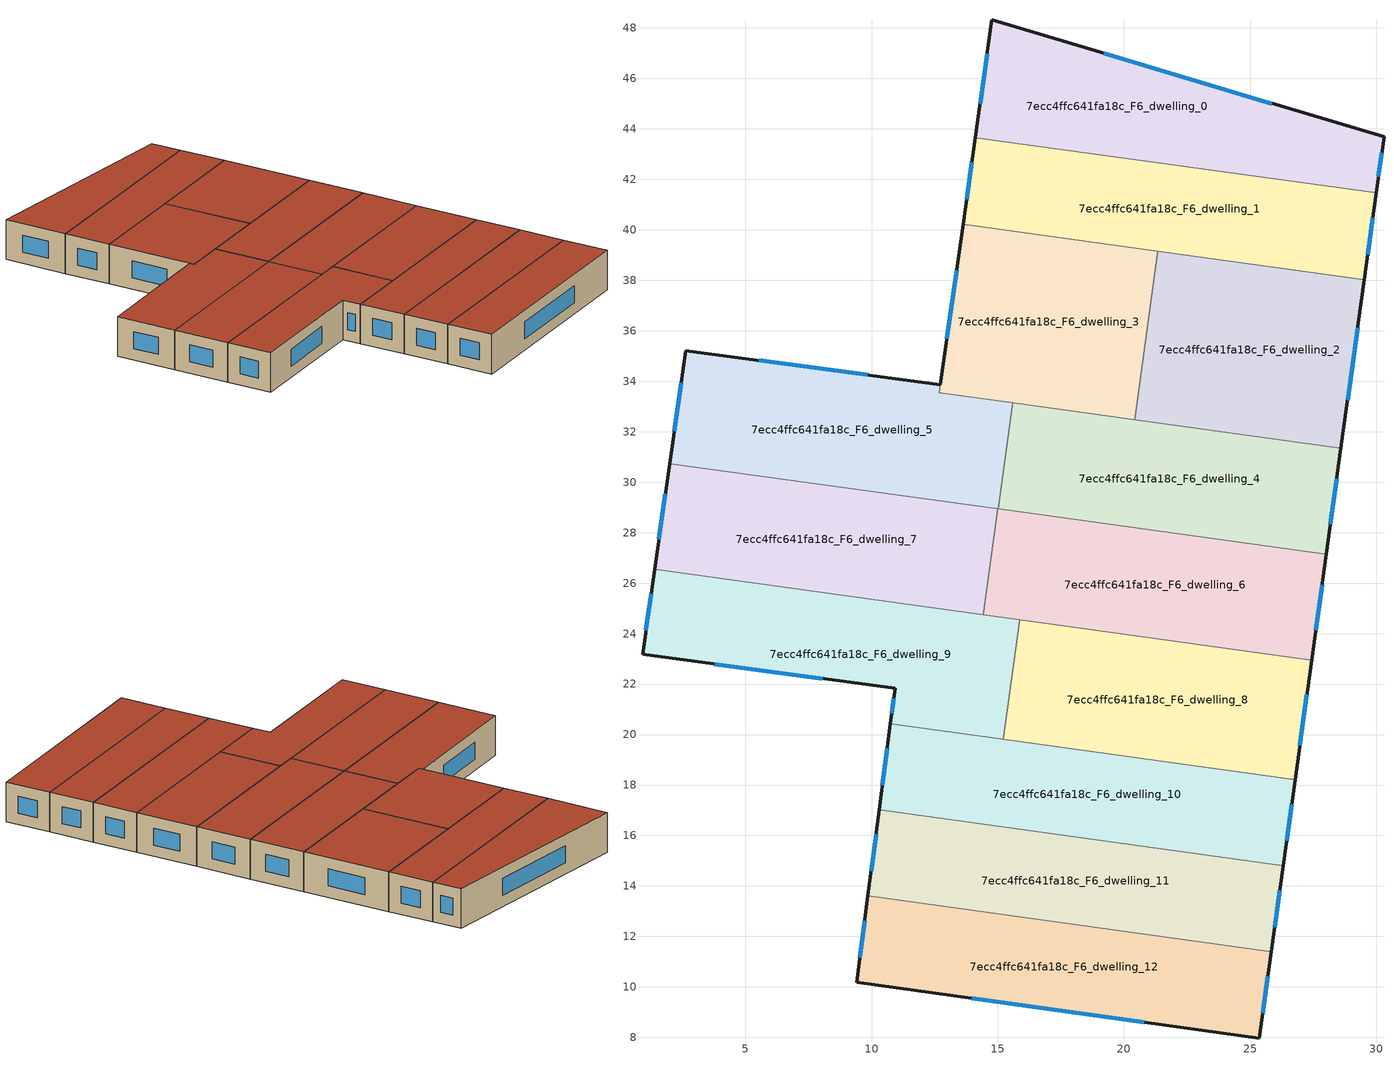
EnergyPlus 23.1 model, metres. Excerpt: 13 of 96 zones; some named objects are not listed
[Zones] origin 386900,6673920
7ecc4ffc641fa18c_F6_dwelling_0
 floor to 7ecc4ffc641fa18c_F5_dwelling_0 (EU_floor_Construction): 30.3,43.68 30,41.46 14.11,43.66 14.77,48.32 z18
 wall outside (EU_wall_Construction): 30,41.46 30.3,43.68 14.77,48.32 14.11,43.66 z18:21
 wall to 7ecc4ffc641fa18c_F6_dwelling_1 (EU_wall_Construction): 14.11,43.66 30,41.46 z18:21
 window (EU_Window_Construction): 14.58,46.99 14.3,44.99 / 25.86,45 19.21,46.99 / 30.08,42.09 30.22,43.05 z18.86:20.14
 roof outside (EU_roof_Construction): 30,41.46 30.3,43.68 14.77,48.32 14.11,43.66 z21
7ecc4ffc641fa18c_F6_dwelling_1
 floor to 7ecc4ffc641fa18c_F5_dwelling_1 (EU_floor_Construction): 30,41.46 29.52,38.02 13.62,40.22 14.11,43.66 z18
 wall outside (EU_wall_Construction): 14.11,43.66 13.62,40.22 / 29.52,38.02 30,41.46 z18:21
 wall to 7ecc4ffc641fa18c_F6_dwelling_2 (EU_wall_Construction): 21.34,39.15 29.52,38.02 z18:21
 wall to 7ecc4ffc641fa18c_F6_dwelling_3 (EU_wall_Construction): 13.62,40.22 21.34,39.15 z18:21
 window (EU_Window_Construction): 13.97,42.67 13.76,41.2 / 29.66,39.01 29.86,40.48 z18.86:20.14
 roof outside (EU_roof_Construction): 29.52,38.02 30,41.46 14.11,43.66 13.62,40.22 z21
7ecc4ffc641fa18c_F6_dwelling_10
 floor to 7ecc4ffc641fa18c_F5_dwelling_10 (EU_floor_Construction): 26.78,18.22 26.31,14.81 10.3,17.02 10.75,20.43 z18
 wall outside (EU_wall_Construction): 10.75,20.43 10.3,17.02 / 26.31,14.81 26.78,18.22 z18:21
 wall to 7ecc4ffc641fa18c_F6_dwelling_11 (EU_wall_Construction): 10.3,17.02 26.31,14.81 z18:21
 wall to 7ecc4ffc641fa18c_F6_dwelling_8 (EU_wall_Construction): 26.78,18.22 15.22,19.82 z18:21
 wall to 7ecc4ffc641fa18c_F6_dwelling_9 (EU_wall_Construction): 15.22,19.82 10.75,20.43 z18:21
 window (EU_Window_Construction): 10.62,19.46 10.43,18 / 26.45,15.78 26.65,17.24 z18.86:20.14
 roof outside (EU_roof_Construction): 26.31,14.81 26.78,18.22 10.75,20.43 10.3,17.02 z21
7ecc4ffc641fa18c_F6_dwelling_11
 floor to 7ecc4ffc641fa18c_F5_dwelling_11 (EU_floor_Construction): 26.31,14.81 25.84,11.39 9.85,13.6 10.3,17.02 z18
 wall outside (EU_wall_Construction): 10.3,17.02 9.85,13.6 / 25.84,11.39 26.31,14.81 z18:21
 wall to 7ecc4ffc641fa18c_F6_dwelling_12 (EU_wall_Construction): 9.85,13.6 25.84,11.39 z18:21
 window (EU_Window_Construction): 10.17,16.04 9.98,14.58 / 25.98,12.37 26.18,13.83 z18.86:20.14
 roof outside (EU_roof_Construction): 25.84,11.39 26.31,14.81 10.3,17.02 9.85,13.6 z21
7ecc4ffc641fa18c_F6_dwelling_12
 floor to 7ecc4ffc641fa18c_F5_dwelling_12 (EU_floor_Construction): 25.84,11.39 25.37,7.97 9.41,10.18 9.85,13.6 z18
 wall outside (EU_wall_Construction): 9.85,13.6 9.41,10.18 25.37,7.97 25.84,11.39 z18:21
 window (EU_Window_Construction): 13.97,9.55 20.81,8.6 / 9.73,12.62 9.54,11.16 / 25.5,8.95 25.71,10.42 z18.86:20.14
 roof outside (EU_roof_Construction): 25.37,7.97 25.84,11.39 9.85,13.6 9.41,10.18 z21
7ecc4ffc641fa18c_F6_dwelling_2
 floor to 7ecc4ffc641fa18c_F5_dwelling_2 (EU_floor_Construction): 29.52,38.02 28.6,31.34 20.42,32.47 21.34,39.15 z18
 wall outside (EU_wall_Construction): 28.6,31.34 29.52,38.02 z18:21
 wall to 7ecc4ffc641fa18c_F6_dwelling_3 (EU_wall_Construction): 21.34,39.15 20.42,32.47 z18:21
 wall to 7ecc4ffc641fa18c_F6_dwelling_4 (EU_wall_Construction): 20.42,32.47 28.6,31.34 z18:21
 window (EU_Window_Construction): 28.86,33.25 29.26,36.11 z18.86:20.14
 roof outside (EU_roof_Construction): 28.6,31.34 29.52,38.02 21.34,39.15 20.42,32.47 z21
7ecc4ffc641fa18c_F6_dwelling_3
 floor to 7ecc4ffc641fa18c_F5_dwelling_3 (EU_floor_Construction): 21.34,39.15 20.42,32.47 12.68,33.54 12.72,33.86 13.62,40.22 z18
 wall outside (EU_wall_Construction): 13.62,40.22 12.72,33.87 z18:21
 wall to 7ecc4ffc641fa18c_F6_dwelling_5 (EU_wall_Construction): 12.72,33.86 12.68,33.54 15.59,33.14 z18:21
 wall to 7ecc4ffc641fa18c_F6_dwelling_4 (EU_wall_Construction): 15.59,33.14 20.42,32.47 z18:21
 window (EU_Window_Construction): 13.37,38.41 12.98,35.68 z18.86:20.14
 roof outside (EU_roof_Construction): 20.42,32.47 21.34,39.15 13.62,40.22 12.72,33.87 12.68,33.54 z21
7ecc4ffc641fa18c_F6_dwelling_4
 floor to 7ecc4ffc641fa18c_F5_dwelling_4 (EU_floor_Construction): 28.6,31.34 28.02,27.14 15.01,28.94 15.59,33.14 z18
 wall outside (EU_wall_Construction): 28.02,27.14 28.6,31.34 z18:21
 wall to 7ecc4ffc641fa18c_F6_dwelling_5 (EU_wall_Construction): 15.59,33.14 15.01,28.94 z18:21
 wall to 7ecc4ffc641fa18c_F6_dwelling_6 (EU_wall_Construction): 15.01,28.94 28.02,27.14 z18:21
 window (EU_Window_Construction): 28.18,28.34 28.43,30.14 z18.86:20.14
 roof outside (EU_roof_Construction): 28.02,27.14 28.6,31.34 15.59,33.14 15.01,28.94 z21
7ecc4ffc641fa18c_F6_dwelling_5
 floor to 7ecc4ffc641fa18c_F5_dwelling_5 (EU_floor_Construction): 15.59,33.14 15.01,28.94 2,30.74 2.64,35.21 12.72,33.86 12.68,33.54 z18
 wall outside (EU_wall_Construction): 12.72,33.86 2.64,35.21 2,30.74 z18:21
 wall to 7ecc4ffc641fa18c_F6_dwelling_7 (EU_wall_Construction): 2,30.74 15,28.94 z18:21
 window (EU_Window_Construction): 9.84,34.25 5.52,34.82 / 2.46,33.93 2.18,32.01 z18.86:20.14
 roof outside (EU_roof_Construction): 15.01,28.94 15.59,33.14 12.68,33.54 12.72,33.86 2.64,35.21 2,30.74 z21
7ecc4ffc641fa18c_F6_dwelling_6
 floor to 7ecc4ffc641fa18c_F5_dwelling_6 (EU_floor_Construction): 28.02,27.14 27.44,22.94 14.42,24.74 15,28.94 z18
 wall outside (EU_wall_Construction): 27.44,22.94 28.02,27.14 z18:21
 wall to 7ecc4ffc641fa18c_F6_dwelling_7 (EU_wall_Construction): 15,28.94 14.42,24.74 z18:21
 wall to 7ecc4ffc641fa18c_F6_dwelling_8 (EU_wall_Construction): 15.88,24.54 27.44,22.94 z18:21
 wall to 7ecc4ffc641fa18c_F6_dwelling_9 (EU_wall_Construction): 14.42,24.74 15.88,24.54 z18:21
 window (EU_Window_Construction): 27.6,24.14 27.85,25.94 z18.86:20.14
 roof outside (EU_roof_Construction): 27.44,22.94 28.02,27.14 15,28.94 14.42,24.74 z21
7ecc4ffc641fa18c_F6_dwelling_7
 floor to 7ecc4ffc641fa18c_F5_dwelling_7 (EU_floor_Construction): 15,28.94 14.42,24.74 1.4,26.54 2,30.74 z18
 wall outside (EU_wall_Construction): 2,30.74 1.4,26.54 z18:21
 wall to 7ecc4ffc641fa18c_F6_dwelling_9 (EU_wall_Construction): 1.4,26.54 14.42,24.74 z18:21
 window (EU_Window_Construction): 1.83,29.54 1.57,27.74 z18.86:20.14
 roof outside (EU_roof_Construction): 14.42,24.74 15,28.94 2,30.74 1.4,26.54 z21
7ecc4ffc641fa18c_F6_dwelling_8
 floor to 7ecc4ffc641fa18c_F5_dwelling_8 (EU_floor_Construction): 27.44,22.94 26.78,18.22 15.22,19.82 15.88,24.54 z18
 wall outside (EU_wall_Construction): 26.78,18.22 27.44,22.94 z18:21
 wall to 7ecc4ffc641fa18c_F6_dwelling_9 (EU_wall_Construction): 15.88,24.54 15.22,19.82 z18:21
 window (EU_Window_Construction): 26.97,19.57 27.25,21.59 z18.86:20.14
 roof outside (EU_roof_Construction): 26.78,18.22 27.44,22.94 15.88,24.54 15.22,19.82 z21
7ecc4ffc641fa18c_F6_dwelling_9
 floor to 7ecc4ffc641fa18c_F5_dwelling_9 (EU_floor_Construction): 15.88,24.54 15.22,19.82 10.75,20.43 10.93,21.83 0.92,23.18 1.4,26.54 z18
 wall outside (EU_wall_Construction): 1.4,26.54 0.92,23.18 10.93,21.83 10.75,20.43 z18:21
 window (EU_Window_Construction): 10.88,21.43 10.8,20.83 / 3.78,22.79 8.07,22.22 / 1.26,25.58 1.06,24.14 z18.86:20.14
 roof outside (EU_roof_Construction): 15.22,19.82 15.88,24.54 1.4,26.54 0.92,23.18 10.93,21.83 10.75,20.43 z21
[Building]
EU S2 Campaign: North Axis=0; Terrain=City; Solar Distribution=FullExterior
[Site:Location]
Helsinki-Vantaa.AP: Latitude=60.317; Longitude=24.963; Time Zone=2; Elevation=54.6
[SizingPeriod:WeatherFileDays]
AnnualSizingPeriod: Begin Month=1; Begin Day of Month=1; End Month=12; End Day of Month=31; Day of Week for Start Day=Monday; Use Weather File Daylight Saving Period=No; Use Weather File Rain and Snow Indicators=No
[MATERIAL]
EU_InternalMass_Material: Roughness=MediumRough; Thickness=0.1; Conductivity=1; Density=1800; Specific Heat=900; Thermal Absorptance=0.9; Solar Absorptance=0.7; Visible Absorptance=0.7
[MATERIAL:NOMASS] Roughness=MediumRough; Thermal Absorptance=0.9; Solar Absorptance=0.7; Visible Absorptance=0.7
Name | Thermal Resistance
EU_wall_NoMass | 1.10183
EU_roof_NoMass; EU_floor_NoMass | 1.70606
[WINDOWMATERIAL:SIMPLEGLAZINGSYSTEM]
EU_Window_SimpleGlazing: UFactor=3.11035; Solar Heat Gain Coefficient=0.8; Visible Transmittance=0.8
[CONSTRUCTION]
EU_wall_Construction: EU_wall_NoMass
EU_roof_Construction: EU_roof_NoMass
EU_floor_Construction: EU_floor_NoMass
EU_Window_Construction: EU_Window_SimpleGlazing
EU_InternalMass_Construction: EU_InternalMass_Material
[ZONE] Type=1; Multiplier=1; Ceiling Height=autocalculate; Floor Area=autocalculate; Part of Total Floor Area=Yes
Name | Volume
7ecc4ffc641fa18c_F6_dwelling_0 | 167.041
7ecc4ffc641fa18c_F6_dwelling_1 | 167.058
7ecc4ffc641fa18c_F6_dwelling_10 | 167.051
7ecc4ffc641fa18c_F6_dwelling_11 | 167.027
7ecc4ffc641fa18c_F6_dwelling_12 | 167.048
7ecc4ffc641fa18c_F6_dwelling_2 | 167.016
7ecc4ffc641fa18c_F6_dwelling_3 | 157.895
7ecc4ffc641fa18c_F6_dwelling_4 | 167.042
7ecc4ffc641fa18c_F6_dwelling_5 | 176.169
7ecc4ffc641fa18c_F6_dwelling_6 | 167.044
7ecc4ffc641fa18c_F6_dwelling_7 | 167.049
7ecc4ffc641fa18c_F6_dwelling_8 | 167.034
7ecc4ffc641fa18c_F6_dwelling_9 | 167.038
[INTERNALMASS] Construction=EU_InternalMass_Construction
Name | Zone or ZoneList | Surface Area
7ecc4ffc641fa18c_F6_dwelling_0_EU_InternalMass | 7ecc4ffc641fa18c_F6_dwelling_0 | 55.6805
7ecc4ffc641fa18c_F6_dwelling_1_EU_InternalMass | 7ecc4ffc641fa18c_F6_dwelling_1 | 55.6859
7ecc4ffc641fa18c_F6_dwelling_2_EU_InternalMass | 7ecc4ffc641fa18c_F6_dwelling_2 | 55.6741
7ecc4ffc641fa18c_F6_dwelling_3_EU_InternalMass | 7ecc4ffc641fa18c_F6_dwelling_3 | 52.632
7ecc4ffc641fa18c_F6_dwelling_4_EU_InternalMass | 7ecc4ffc641fa18c_F6_dwelling_4 | 55.6817
7ecc4ffc641fa18c_F6_dwelling_5_EU_InternalMass | 7ecc4ffc641fa18c_F6_dwelling_5 | 58.7235
7ecc4ffc641fa18c_F6_dwelling_6_EU_InternalMass | 7ecc4ffc641fa18c_F6_dwelling_6 | 55.6812
7ecc4ffc641fa18c_F6_dwelling_7_EU_InternalMass | 7ecc4ffc641fa18c_F6_dwelling_7 | 55.6842
7ecc4ffc641fa18c_F6_dwelling_8_EU_InternalMass | 7ecc4ffc641fa18c_F6_dwelling_8 | 55.6777
7ecc4ffc641fa18c_F6_dwelling_9_EU_InternalMass | 7ecc4ffc641fa18c_F6_dwelling_9 | 55.6792
7ecc4ffc641fa18c_F6_dwelling_10_EU_InternalMass | 7ecc4ffc641fa18c_F6_dwelling_10 | 55.6835
7ecc4ffc641fa18c_F6_dwelling_11_EU_InternalMass | 7ecc4ffc641fa18c_F6_dwelling_11 | 55.6757
7ecc4ffc641fa18c_F6_dwelling_12_EU_InternalMass | 7ecc4ffc641fa18c_F6_dwelling_12 | 55.683
[OTHEREQUIPMENT] Fuel Type=Electricity; Design Level Calculation Method=Watts/Area; Power per Zone Floor Area=1; Fraction Latent=0; Fraction Radiant=0; Fraction Lost=0; Carbon Dioxide Generation Rate=0; EndUse Subcategory=EU_Step8_InternalGains
Name | Zone or ZoneList or Space or SpaceList | Schedule
EU_Step8_InternalGain_7ecc4ffc641fa18c_F6_dwelling_0_f000 | 7ecc4ffc641fa18c_F6_dwelling_0 | EU_Step8_GainSchedule_7ecc4ffc641fa18c_F6_dwelling_0_f000
EU_Step8_InternalGain_7ecc4ffc641fa18c_F6_dwelling_1_f000 | 7ecc4ffc641fa18c_F6_dwelling_1 | EU_Step8_GainSchedule_7ecc4ffc641fa18c_F6_dwelling_1_f000
EU_Step8_InternalGain_7ecc4ffc641fa18c_F6_dwelling_2_f000 | 7ecc4ffc641fa18c_F6_dwelling_2 | EU_Step8_GainSchedule_7ecc4ffc641fa18c_F6_dwelling_2_f000
EU_Step8_InternalGain_7ecc4ffc641fa18c_F6_dwelling_3_f000 | 7ecc4ffc641fa18c_F6_dwelling_3 | EU_Step8_GainSchedule_7ecc4ffc641fa18c_F6_dwelling_3_f000
EU_Step8_InternalGain_7ecc4ffc641fa18c_F6_dwelling_4_f000 | 7ecc4ffc641fa18c_F6_dwelling_4 | EU_Step8_GainSchedule_7ecc4ffc641fa18c_F6_dwelling_4_f000
EU_Step8_InternalGain_7ecc4ffc641fa18c_F6_dwelling_5_f000 | 7ecc4ffc641fa18c_F6_dwelling_5 | EU_Step8_GainSchedule_7ecc4ffc641fa18c_F6_dwelling_5_f000
EU_Step8_InternalGain_7ecc4ffc641fa18c_F6_dwelling_6_f000 | 7ecc4ffc641fa18c_F6_dwelling_6 | EU_Step8_GainSchedule_7ecc4ffc641fa18c_F6_dwelling_6_f000
EU_Step8_InternalGain_7ecc4ffc641fa18c_F6_dwelling_7_f000 | 7ecc4ffc641fa18c_F6_dwelling_7 | EU_Step8_GainSchedule_7ecc4ffc641fa18c_F6_dwelling_7_f000
EU_Step8_InternalGain_7ecc4ffc641fa18c_F6_dwelling_8_f000 | 7ecc4ffc641fa18c_F6_dwelling_8 | EU_Step8_GainSchedule_7ecc4ffc641fa18c_F6_dwelling_8_f000
EU_Step8_InternalGain_7ecc4ffc641fa18c_F6_dwelling_9_f000 | 7ecc4ffc641fa18c_F6_dwelling_9 | EU_Step8_GainSchedule_7ecc4ffc641fa18c_F6_dwelling_9_f000
EU_Step8_InternalGain_7ecc4ffc641fa18c_F6_dwelling_10_f000 | 7ecc4ffc641fa18c_F6_dwelling_10 | EU_Step8_GainSchedule_7ecc4ffc641fa18c_F6_dwelling_10_f000
EU_Step8_InternalGain_7ecc4ffc641fa18c_F6_dwelling_11_f000 | 7ecc4ffc641fa18c_F6_dwelling_11 | EU_Step8_GainSchedule_7ecc4ffc641fa18c_F6_dwelling_11_f000
EU_Step8_InternalGain_7ecc4ffc641fa18c_F6_dwelling_12_f000 | 7ecc4ffc641fa18c_F6_dwelling_12 | EU_Step8_GainSchedule_7ecc4ffc641fa18c_F6_dwelling_12_f000
[ZONEVENTILATION:DESIGNFLOWRATE] Schedule=EU_AlwaysOn; Design Flow Rate Calculation Method=AirChanges/Hour; Air Changes per Hour=0.756316; Ventilation Type=Natural; Fan Pressure Rise=0; Fan Total Efficiency=1; Constant Term Coefficient=1; Temperature Term Coefficient=0; Velocity Term Coefficient=0; Velocity Squared Term Coefficient=0; Minimum Indoor Temperature=-100; Maximum Indoor Temperature=100; Delta Temperature=-100; Minimum Outdoor Temperature=-100; Maximum Outdoor Temperature=100; Maximum Wind Speed=40
Name | Zone or ZoneList or Space or SpaceList
EU_ConstantAir_7ecc4ffc641fa18c_F6_dwelling_0 | 7ecc4ffc641fa18c_F6_dwelling_0
EU_ConstantAir_7ecc4ffc641fa18c_F6_dwelling_1 | 7ecc4ffc641fa18c_F6_dwelling_1
EU_ConstantAir_7ecc4ffc641fa18c_F6_dwelling_2 | 7ecc4ffc641fa18c_F6_dwelling_2
EU_ConstantAir_7ecc4ffc641fa18c_F6_dwelling_3 | 7ecc4ffc641fa18c_F6_dwelling_3
EU_ConstantAir_7ecc4ffc641fa18c_F6_dwelling_4 | 7ecc4ffc641fa18c_F6_dwelling_4
EU_ConstantAir_7ecc4ffc641fa18c_F6_dwelling_5 | 7ecc4ffc641fa18c_F6_dwelling_5
EU_ConstantAir_7ecc4ffc641fa18c_F6_dwelling_6 | 7ecc4ffc641fa18c_F6_dwelling_6
EU_ConstantAir_7ecc4ffc641fa18c_F6_dwelling_7 | 7ecc4ffc641fa18c_F6_dwelling_7
EU_ConstantAir_7ecc4ffc641fa18c_F6_dwelling_8 | 7ecc4ffc641fa18c_F6_dwelling_8
EU_ConstantAir_7ecc4ffc641fa18c_F6_dwelling_9 | 7ecc4ffc641fa18c_F6_dwelling_9
EU_ConstantAir_7ecc4ffc641fa18c_F6_dwelling_10 | 7ecc4ffc641fa18c_F6_dwelling_10
EU_ConstantAir_7ecc4ffc641fa18c_F6_dwelling_11 | 7ecc4ffc641fa18c_F6_dwelling_11
EU_ConstantAir_7ecc4ffc641fa18c_F6_dwelling_12 | 7ecc4ffc641fa18c_F6_dwelling_12
[HVACTEMPLATE:ZONE:IDEALLOADSAIRSYSTEM] System Availability Schedule=EU_AlwaysOn; Maximum Heating Supply Air Temperature=50; Minimum Cooling Supply Air Temperature=13; Maximum Heating Supply Air Humidity Ratio=0.0156; Minimum Cooling Supply Air Humidity Ratio=0.0077; Heating Limit=NoLimit; Cooling Limit=NoLimit; Heating Availability Schedule=EU_AlwaysOn; Cooling Availability Schedule=EU_CoolingOff; Dehumidification Control Type=ConstantSensibleHeatRatio; Cooling Sensible Heat Ratio=0.7; Dehumidification Setpoint=60; Humidification Control Type=None; Humidification Setpoint=30; Outdoor Air Method=None; Outdoor Air Flow Rate per Person=0.00944; Outdoor Air Flow Rate per Zone Floor Area=0; Outdoor Air Flow Rate per Zone=0; Demand Controlled Ventilation Type=None; Outdoor Air Economizer Type=NoEconomizer; Heat Recovery Type=None; Sensible Heat Recovery Effectiveness=0.7; Latent Heat Recovery Effectiveness=0.65
Name | Template Thermostat
7ecc4ffc641fa18c_F6_dwelling_0 | EU_HeatOnly_7ecc4ffc641fa18c_F6_dwelling_0
7ecc4ffc641fa18c_F6_dwelling_1 | EU_HeatOnly_7ecc4ffc641fa18c_F6_dwelling_1
7ecc4ffc641fa18c_F6_dwelling_2 | EU_HeatOnly_7ecc4ffc641fa18c_F6_dwelling_2
7ecc4ffc641fa18c_F6_dwelling_3 | EU_HeatOnly_7ecc4ffc641fa18c_F6_dwelling_3
7ecc4ffc641fa18c_F6_dwelling_4 | EU_HeatOnly_7ecc4ffc641fa18c_F6_dwelling_4
7ecc4ffc641fa18c_F6_dwelling_5 | EU_HeatOnly_7ecc4ffc641fa18c_F6_dwelling_5
7ecc4ffc641fa18c_F6_dwelling_6 | EU_HeatOnly_7ecc4ffc641fa18c_F6_dwelling_6
7ecc4ffc641fa18c_F6_dwelling_7 | EU_HeatOnly_7ecc4ffc641fa18c_F6_dwelling_7
7ecc4ffc641fa18c_F6_dwelling_8 | EU_HeatOnly_7ecc4ffc641fa18c_F6_dwelling_8
7ecc4ffc641fa18c_F6_dwelling_9 | EU_HeatOnly_7ecc4ffc641fa18c_F6_dwelling_9
7ecc4ffc641fa18c_F6_dwelling_10 | EU_HeatOnly_7ecc4ffc641fa18c_F6_dwelling_10
7ecc4ffc641fa18c_F6_dwelling_11 | EU_HeatOnly_7ecc4ffc641fa18c_F6_dwelling_11
7ecc4ffc641fa18c_F6_dwelling_12 | EU_HeatOnly_7ecc4ffc641fa18c_F6_dwelling_12
[SIZING:ZONE] Zone Cooling Design Supply Air Temperature Input Method=SupplyAirTemperature; Zone Cooling Design Supply Air Temperature=13; Zone Heating Design Supply Air Temperature Input Method=SupplyAirTemperature; Zone Heating Design Supply Air Temperature=50; Zone Cooling Design Supply Air Humidity Ratio=0.008; Zone Heating Design Supply Air Humidity Ratio=0.008; Cooling Design Air Flow Method=DesignDay; Cooling Design Air Flow Rate=0; Cooling Minimum Air Flow per Zone Floor Area=0.000762; Cooling Minimum Air Flow=0; Cooling Minimum Air Flow Fraction=0.2; Heating Design Air Flow Method=DesignDay; Heating Design Air Flow Rate=0; Heating Maximum Air Flow per Zone Floor Area=0.002032; Heating Maximum Air Flow=0.141576; Heating Maximum Air Flow Fraction=0.3; Account for Dedicated Outdoor Air System=No; Dedicated Outdoor Air System Control Strategy=NeutralSupplyAir; Dedicated Outdoor Air Low Setpoint Temperature for Design=autosize; Dedicated Outdoor Air High Setpoint Temperature for Design=autosize; Zone Load Sizing Method=Sensible Load Only No Latent Load; Zone Latent Cooling Design Supply Air Humidity Ratio Input Method=HumidityRatioDifference; Zone Cooling Design Supply Air Humidity Ratio Difference=0.005; Zone Latent Heating Design Supply Air Humidity Ratio Input Method=HumidityRatioDifference; Zone Humidification Design Supply Air Humidity Ratio Difference=0.005
7ecc4ffc641fa18c_F6_dwelling_0; 7ecc4ffc641fa18c_F6_dwelling_1; 7ecc4ffc641fa18c_F6_dwelling_2; 7ecc4ffc641fa18c_F6_dwelling_3; 7ecc4ffc641fa18c_F6_dwelling_4; 7ecc4ffc641fa18c_F6_dwelling_5; 7ecc4ffc641fa18c_F6_dwelling_6; 7ecc4ffc641fa18c_F6_dwelling_7; 7ecc4ffc641fa18c_F6_dwelling_8; 7ecc4ffc641fa18c_F6_dwelling_9; 7ecc4ffc641fa18c_F6_dwelling_10; 7ecc4ffc641fa18c_F6_dwelling_11; 7ecc4ffc641fa18c_F6_dwelling_12
[SCHEDULE:CONSTANT]
Name | Hourly Value
EU_AlwaysOn | 1
EU_CoolingOff | 0
[SCHEDULE:FILE] Column Number=1; Rows to Skip at Top=0; Number of Hours of Data=8760; Column Separator=Comma; Interpolate to Timestep=No; Minutes per Item=60; Adjust Schedule for Daylight Savings=Yes
Name | File
EU_Step8_GainSchedule_7ecc4ffc641fa18c_F6_dwelling_0_f000 | ../../schedules/7ecc4ffc641fa18c/7ecc4ffc641fa18c_F6_dwelling_0_f000_gain.csv
EU_Step8_GainSchedule_7ecc4ffc641fa18c_F6_dwelling_1_f000 | ../../schedules/7ecc4ffc641fa18c/7ecc4ffc641fa18c_F6_dwelling_1_f000_gain.csv
EU_Step8_GainSchedule_7ecc4ffc641fa18c_F6_dwelling_2_f000 | ../../schedules/7ecc4ffc641fa18c/7ecc4ffc641fa18c_F6_dwelling_2_f000_gain.csv
EU_Step8_GainSchedule_7ecc4ffc641fa18c_F6_dwelling_3_f000 | ../../schedules/7ecc4ffc641fa18c/7ecc4ffc641fa18c_F6_dwelling_3_f000_gain.csv
EU_Step8_GainSchedule_7ecc4ffc641fa18c_F6_dwelling_4_f000 | ../../schedules/7ecc4ffc641fa18c/7ecc4ffc641fa18c_F6_dwelling_4_f000_gain.csv
EU_Step8_GainSchedule_7ecc4ffc641fa18c_F6_dwelling_5_f000 | ../../schedules/7ecc4ffc641fa18c/7ecc4ffc641fa18c_F6_dwelling_5_f000_gain.csv
EU_Step8_GainSchedule_7ecc4ffc641fa18c_F6_dwelling_6_f000 | ../../schedules/7ecc4ffc641fa18c/7ecc4ffc641fa18c_F6_dwelling_6_f000_gain.csv
EU_Step8_GainSchedule_7ecc4ffc641fa18c_F6_dwelling_7_f000 | ../../schedules/7ecc4ffc641fa18c/7ecc4ffc641fa18c_F6_dwelling_7_f000_gain.csv
EU_Step8_GainSchedule_7ecc4ffc641fa18c_F6_dwelling_8_f000 | ../../schedules/7ecc4ffc641fa18c/7ecc4ffc641fa18c_F6_dwelling_8_f000_gain.csv
EU_Step8_GainSchedule_7ecc4ffc641fa18c_F6_dwelling_9_f000 | ../../schedules/7ecc4ffc641fa18c/7ecc4ffc641fa18c_F6_dwelling_9_f000_gain.csv
EU_Step8_GainSchedule_7ecc4ffc641fa18c_F6_dwelling_10_f000 | ../../schedules/7ecc4ffc641fa18c/7ecc4ffc641fa18c_F6_dwelling_10_f000_gain.csv
EU_Step8_GainSchedule_7ecc4ffc641fa18c_F6_dwelling_11_f000 | ../../schedules/7ecc4ffc641fa18c/7ecc4ffc641fa18c_F6_dwelling_11_f000_gain.csv
EU_Step8_GainSchedule_7ecc4ffc641fa18c_F6_dwelling_12_f000 | ../../schedules/7ecc4ffc641fa18c/7ecc4ffc641fa18c_F6_dwelling_12_f000_gain.csv
